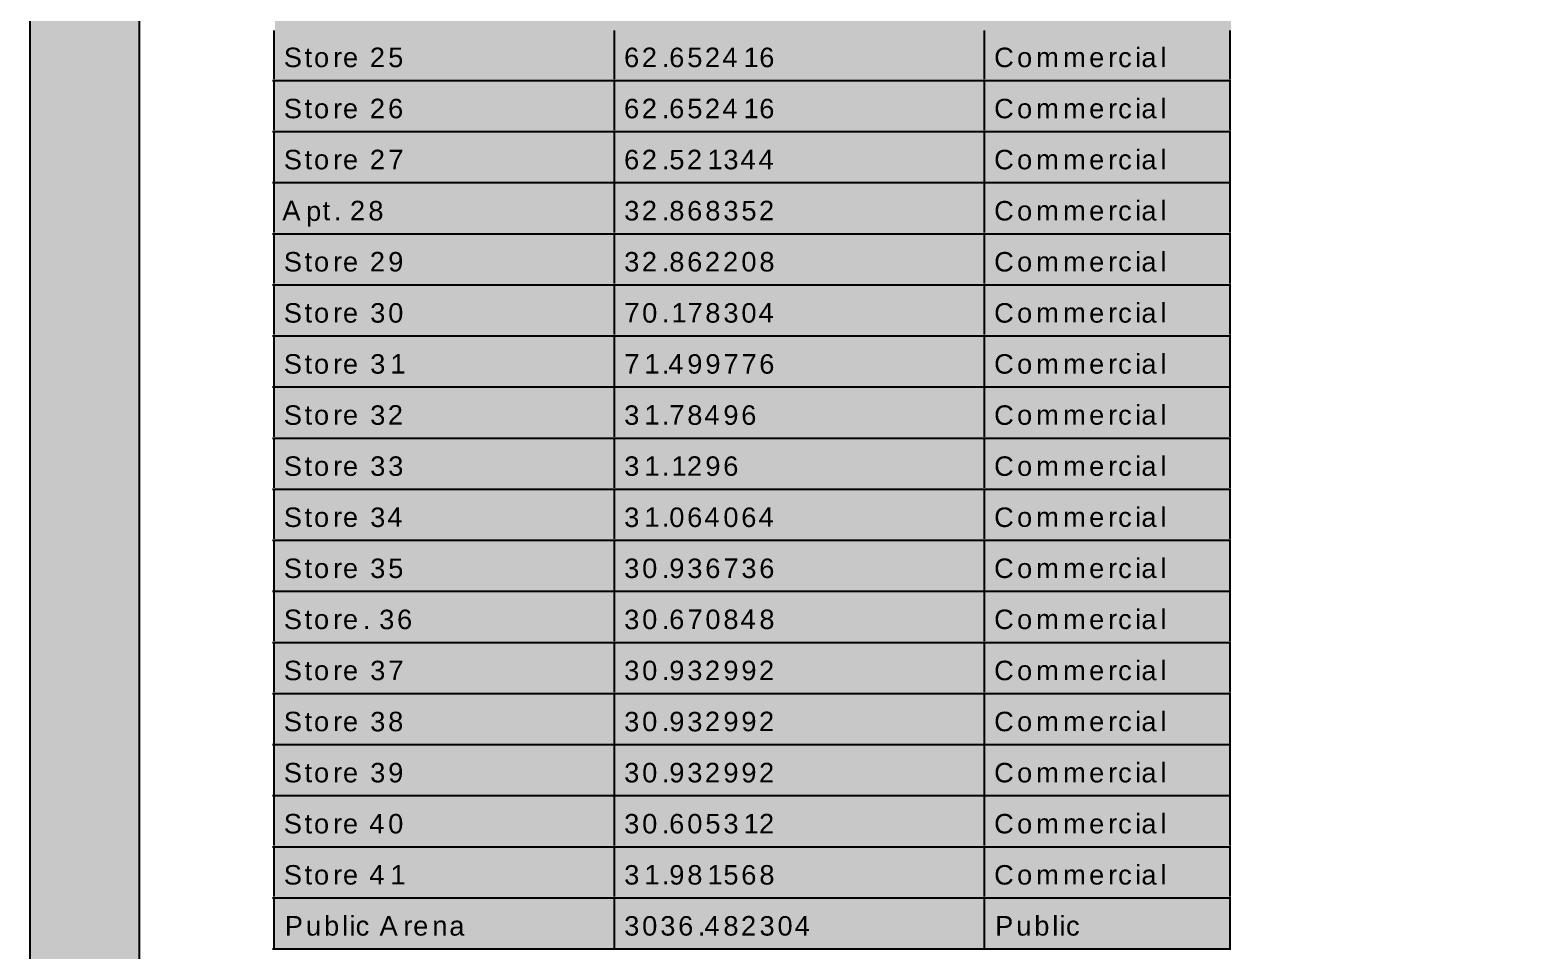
# Model space of a CAD drawing. Header units: metres. Extents: x 183920 to 185578, y 20757 to 21440.
# Drawn here: x 185131.3 to 185268, y 21270 to 21354 of the extents above; entities that cross this region are included whole.
import ezdxf

# ---------------------------------------------------------------- set-up
doc = ezdxf.new("R2010")
doc.units = ezdxf.units.M
for name, pattern in [('Light Grey Page Line', [0]), ('Page Lines', [0]), ('Style_2', [0])]:
    doc.linetypes.add(name, pattern=pattern)
for name, color, linetype, true_color in [('Imported blocks_1', 7, 'Continuous', 0xc57dd9), ('PDF_Geometry', 7, 'Continuous', 0x000000), ('PDF_Solid Fills', 7, 'Continuous', 0xffffff), ('PDF_Text', 7, 'Continuous', 0x000000), ('Zoning', 7, 'Continuous', 0x47d2e2)]:
    doc.layers.add(name, color=color, linetype=linetype, true_color=true_color)
doc.styles.add('Style_4', font='', dxfattribs={"height": 0.158194})
doc.styles.get('Style_4').set_extended_font_data('arial')

# ---------------------------------------------------------------- blocks, each defined once
blk = doc.blocks.new('A3  Title block minimal vertical')
at = {"layer": 'Imported blocks_1', "transparency": 33554483}
blk.add_hatch(color=256, dxfattribs=at).paths.add_polyline_path([(-0.20993, -0.1483), (-0.20053, -0.13906), (-0.20053, 0.13995), (0.15506, 0.13995), (0.15506, -0.13906), (-0.20053, -0.13906), (-0.20993, -0.1483), (0.20993, -0.1483), (0.20993, 0.1483), (-0.20993, 0.1483), (-0.20993, -0.1483)], flags=0)
at = {"layer": 'Imported blocks_1', "linetype": 'Page Lines'}
blk.add_lwpolyline([(-0.20993, -0.1483), (0.20993, -0.1483), (0.20993, 0.1483), (-0.20993, 0.1483), (-0.20993, -0.1483)], close=True, dxfattribs=at)
at = {"layer": 'Imported blocks_1', "linetype": 'Light Grey Page Line'}
blk.add_lwpolyline([(-0.20053, -0.13906), (0.20169, -0.13906), (0.20169, 0.13995), (-0.20053, 0.13995), (-0.20053, -0.13906)], close=True, dxfattribs=at)
blk = doc.blocks.new('Group 7')
at = {"layer": 'PDF_Solid Fills', "transparency": 33554483}
blk.add_hatch(color=256, dxfattribs=at).paths.add_polyline_path([(185585.42, 21526.961), (185593.176, 21526.961), (185593.176, 21514.468), (185585.42, 21514.468), (185585.42, 21526.961)], flags=0)
at = {"layer": 'PDF_Geometry', "linetype": 'Style_2'}
for points in [[(185585.41, 21521.928), (185585.41, 21521.533)], [(185588.173, 21521.928), (185588.173, 21521.533)], [(185591.173, 21521.928), (185591.173, 21521.533)], [(185593.167, 21521.928), (185593.167, 21521.533)], [(185585.4, 21521.523), (185593.176, 21521.523)], [(185585.41, 21521.514), (185585.41, 21521.119)], [(185588.173, 21521.514), (185588.173, 21521.119)], [(185591.173, 21521.514), (185591.173, 21521.119)], [(185593.167, 21521.514), (185593.167, 21521.119)], [(185585.4, 21521.109), (185593.176, 21521.109)], [(185585.41, 21521.099), (185585.41, 21520.704)], [(185588.173, 21521.099), (185588.173, 21520.704)], [(185591.173, 21521.099), (185591.173, 21520.704)], [(185593.167, 21521.099), (185593.167, 21520.704)], [(185585.4, 21520.694), (185593.176, 21520.694)], [(185585.41, 21520.685), (185585.41, 21520.29)], [(185588.173, 21520.685), (185588.173, 21520.29)], [(185591.173, 21520.685), (185591.173, 21520.29)], [(185593.167, 21520.685), (185593.167, 21520.29)], [(185585.4, 21520.28), (185593.176, 21520.28)], [(185585.41, 21520.27), (185585.41, 21519.875)], [(185588.173, 21520.27), (185588.173, 21519.875)], [(185591.173, 21520.27), (185591.173, 21519.875)], [(185593.167, 21520.27), (185593.167, 21519.875)], [(185585.4, 21519.866), (185593.176, 21519.866)], [(185585.41, 21519.856), (185585.41, 21519.461)], [(185588.173, 21519.856), (185588.173, 21519.461)], [(185591.173, 21519.856), (185591.173, 21519.461)], [(185593.167, 21519.856), (185593.167, 21519.461)], [(185585.4, 21519.451), (185593.176, 21519.451)], [(185585.41, 21519.441), (185585.41, 21519.046)], [(185588.173, 21519.441), (185588.173, 21519.046)], [(185591.173, 21519.441), (185591.173, 21519.046)], [(185593.167, 21519.441), (185593.167, 21519.046)], [(185585.4, 21519.037), (185593.176, 21519.037)], [(185585.41, 21519.027), (185585.41, 21518.632)], [(185588.173, 21519.027), (185588.173, 21518.632)], [(185591.173, 21519.027), (185591.173, 21518.632)], [(185593.167, 21519.027), (185593.167, 21518.632)], [(185585.4, 21518.622), (185593.176, 21518.622)], [(185585.41, 21518.612), (185585.41, 21518.217)], [(185588.173, 21518.612), (185588.173, 21518.217)], [(185591.173, 21518.612), (185591.173, 21518.217)], [(185593.167, 21518.612), (185593.167, 21518.217)], [(185585.4, 21518.208), (185593.176, 21518.208)], [(185585.41, 21518.198), (185585.41, 21517.803)], [(185588.173, 21518.198), (185588.173, 21517.803)], [(185591.173, 21518.198), (185591.173, 21517.803)], [(185593.167, 21518.198), (185593.167, 21517.803)], [(185585.4, 21517.793), (185593.176, 21517.793)], [(185585.41, 21517.783), (185585.41, 21517.389)], [(185588.173, 21517.783), (185588.173, 21517.389)], [(185591.173, 21517.783), (185591.173, 21517.389)], [(185593.167, 21517.783), (185593.167, 21517.389)], [(185585.4, 21517.379), (185593.176, 21517.379)], [(185585.41, 21517.369), (185585.41, 21516.974)], [(185588.173, 21517.369), (185588.173, 21516.974)], [(185591.173, 21517.369), (185591.173, 21516.974)], [(185593.167, 21517.369), (185593.167, 21516.974)], [(185585.4, 21516.964), (185593.176, 21516.964)], [(185585.41, 21516.954), (185585.41, 21516.56)], [(185588.173, 21516.954), (185588.173, 21516.56)], [(185591.173, 21516.954), (185591.173, 21516.56)], [(185593.167, 21516.954), (185593.167, 21516.56)], [(185585.4, 21516.55), (185593.176, 21516.55)], [(185585.41, 21516.54), (185585.41, 21516.145)], [(185588.173, 21516.54), (185588.173, 21516.145)], [(185591.173, 21516.54), (185591.173, 21516.145)], [(185593.167, 21516.54), (185593.167, 21516.145)], [(185585.4, 21516.135), (185593.176, 21516.135)], [(185585.41, 21516.125), (185585.41, 21515.731)], [(185588.173, 21516.125), (185588.173, 21515.731)], [(185591.173, 21516.125), (185591.173, 21515.731)], [(185593.167, 21516.125), (185593.167, 21515.731)], [(185585.4, 21515.721), (185593.176, 21515.721)], [(185585.41, 21515.711), (185585.41, 21515.316)], [(185588.173, 21515.711), (185588.173, 21515.316)], [(185591.173, 21515.711), (185591.173, 21515.316)], [(185593.167, 21515.711), (185593.167, 21515.316)], [(185585.4, 21515.306), (185593.176, 21515.306)], [(185585.41, 21515.296), (185585.41, 21514.902)], [(185588.173, 21515.296), (185588.173, 21514.902)], [(185591.173, 21515.296), (185591.173, 21514.902)], [(185593.167, 21515.296), (185593.167, 21514.902)], [(185585.4, 21514.892), (185593.176, 21514.892)], [(185585.41, 21514.882), (185585.41, 21514.487)], [(185588.173, 21514.882), (185588.173, 21514.487)], [(185591.173, 21514.882), (185591.173, 21514.487)], [(185593.167, 21514.882), (185593.167, 21514.487)], [(185585.4, 21514.477), (185593.176, 21514.477)]]:
    blk.add_lwpolyline(points, dxfattribs=at)
at = {"layer": 'PDF_Text', "char_height": 0.158, "attachment_point": 7, "style": 'Style_4'}
for s, insert, width in [('S', (185585.491, 21521.629), 0.18739), ('t', (185585.659, 21521.63), 0.08318), ('o', (185585.736, 21521.629), 0.15977), ('r', (185585.891, 21521.632), 0.09265), ('e', (185585.971, 21521.629), 0.15721), ('2', (185586.189, 21521.632), 0.15576), ('5', (185586.338, 21521.629), 0.15608), ('6', (185588.252, 21521.629), 0.15544), ('2', (185588.396, 21521.632), 0.15576), ('6', (185588.618, 21521.629), 0.15544), ('5', (185588.765, 21521.629), 0.15608), ('2', (185588.908, 21521.632), 0.15576), ('4', (185589.05, 21521.632), 0.16283), ('1', (185589.222, 21521.632), 0.08671), ('6', (185589.349, 21521.629), 0.15544), ('C', (185591.255, 21521.629), 0.20811), ('o', (185591.441, 21521.629), 0.15977), ('m', (185591.596, 21521.632), 0.23107), ('m', (185591.815, 21521.632), 0.23107), ('e', (185592.026, 21521.629), 0.15721), ('r', (185592.18, 21521.632), 0.09265), ('c', (185592.261, 21521.629), 0.14853), ('i', (185592.4, 21521.632), 0.0289), ('a', (185592.45, 21521.629), 0.15705), ('l', (185592.604, 21521.632), 0.0289), ('.', (185588.559, 21521.632), 0.03292), ('S', (185585.491, 21521.214), 0.18739), ('t', (185585.659, 21521.216), 0.08318), ('2', (185586.189, 21521.217), 0.15576), ('6', (185586.337, 21521.214), 0.15544), ('6', (185588.252, 21521.214), 0.15544), ('2', (185588.396, 21521.217), 0.15576), ('6', (185588.618, 21521.214), 0.15544), ('5', (185588.765, 21521.214), 0.15608), ('2', (185588.908, 21521.217), 0.15576), ('4', (185589.05, 21521.217), 0.16283), ('1', (185589.222, 21521.217), 0.08671), ('6', (185589.349, 21521.214), 0.15544), ('C', (185591.255, 21521.214), 0.20811), ('i', (185592.4, 21521.217), 0.0289), ('l', (185592.604, 21521.217), 0.0289), ('o', (185585.736, 21521.214), 0.15977), ('r', (185585.891, 21521.217), 0.09265), ('e', (185585.971, 21521.214), 0.15721), ('.', (185588.559, 21521.217), 0.03292), ('o', (185591.441, 21521.214), 0.15977), ('m', (185591.596, 21521.217), 0.23107), ('m', (185591.815, 21521.217), 0.23107), ('e', (185592.026, 21521.214), 0.15721), ('r', (185592.18, 21521.217), 0.09265), ('c', (185592.261, 21521.214), 0.14853), ('a', (185592.45, 21521.214), 0.15705), ('S', (185585.491, 21520.8), 0.18739), ('t', (185585.659, 21520.801), 0.08318), ('o', (185585.736, 21520.8), 0.15977), ('r', (185585.891, 21520.803), 0.09265), ('e', (185585.971, 21520.8), 0.15721), ('2', (185586.189, 21520.803), 0.15576), ('7', (185586.34, 21520.803), 0.15239), ('6', (185588.252, 21520.8), 0.15544), ('2', (185588.396, 21520.803), 0.15576), ('5', (185588.619, 21520.8), 0.15608), ('2', (185588.762, 21520.803), 0.15576), ('1', (185588.929, 21520.803), 0.08671), ('3', (185589.058, 21520.8), 0.15415), ('4', (185589.197, 21520.803), 0.16283), ('4', (185589.343, 21520.803), 0.16283), ('C', (185591.255, 21520.8), 0.20811), ('o', (185591.441, 21520.8), 0.15977), ('m', (185591.596, 21520.803), 0.23107), ('m', (185591.815, 21520.803), 0.23107), ('e', (185592.026, 21520.8), 0.15721), ('r', (185592.18, 21520.803), 0.09265), ('c', (185592.261, 21520.8), 0.14853), ('i', (185592.4, 21520.803), 0.0289), ('a', (185592.45, 21520.8), 0.15705), ('l', (185592.604, 21520.803), 0.0289), ('.', (185588.559, 21520.803), 0.03292), ('A', (185585.479, 21520.389), 0.22031), ('p', (185585.672, 21520.336), 0.14805), ('t', (185585.806, 21520.387), 0.08318), ('2', (185586.028, 21520.389), 0.15576), ('8', (185586.177, 21520.385), 0.15512), ('3', (185588.253, 21520.385), 0.15415), ('2', (185588.396, 21520.389), 0.15576), ('8', (185588.619, 21520.385), 0.15512), ('6', (185588.764, 21520.385), 0.15544), ('8', (185588.911, 21520.385), 0.15512), ('3', (185589.058, 21520.385), 0.15415), ('5', (185589.204, 21520.385), 0.15608), ('2', (185589.347, 21520.389), 0.15576), ('C', (185591.255, 21520.385), 0.20811), ('o', (185591.441, 21520.385), 0.15977), ('m', (185591.596, 21520.389), 0.23107), ('m', (185591.815, 21520.389), 0.23107), ('e', (185592.026, 21520.385), 0.15721), ('r', (185592.18, 21520.389), 0.09265), ('c', (185592.261, 21520.385), 0.14853), ('i', (185592.4, 21520.389), 0.0289), ('a', (185592.45, 21520.385), 0.15705), ('l', (185592.604, 21520.389), 0.0289), ('.', (185585.898, 21520.389), 0.03292), ('.', (185588.559, 21520.389), 0.03292), ('S', (185585.491, 21519.971), 0.18739), ('2', (185586.189, 21519.974), 0.15576), ('9', (185586.338, 21519.971), 0.1548), ('3', (185588.253, 21519.971), 0.15415), ('2', (185588.396, 21519.974), 0.15576), ('8', (185588.619, 21519.971), 0.15512), ('6', (185588.764, 21519.971), 0.15544), ('2', (185588.908, 21519.974), 0.15576), ('2', (185589.055, 21519.974), 0.15576), ('0', (185589.204, 21519.971), 0.15351), ('8', (185589.35, 21519.971), 0.15512), ('C', (185591.255, 21519.971), 0.20811), ('i', (185592.4, 21519.974), 0.0289), ('l', (185592.604, 21519.974), 0.0289), ('t', (185585.659, 21519.972), 0.08318), ('o', (185585.736, 21519.971), 0.15977), ('r', (185585.891, 21519.974), 0.09265), ('e', (185585.971, 21519.971), 0.15721), ('o', (185591.441, 21519.971), 0.15977), ('m', (185591.596, 21519.974), 0.23107), ('m', (185591.815, 21519.974), 0.23107), ('e', (185592.026, 21519.971), 0.15721), ('r', (185592.18, 21519.974), 0.09265), ('c', (185592.261, 21519.971), 0.14853), ('a', (185592.45, 21519.971), 0.15705), ('.', (185588.559, 21519.974), 0.03292), ('S', (185585.491, 21519.556), 0.18739), ('t', (185585.659, 21519.558), 0.08318), ('o', (185585.736, 21519.556), 0.15977), ('r', (185585.891, 21519.56), 0.09265), ('e', (185585.971, 21519.556), 0.15721), ('3', (185586.192, 21519.556), 0.15415), ('0', (185586.338, 21519.556), 0.15351), ('7', (185588.255, 21519.56), 0.15239), ('0', (185588.399, 21519.556), 0.15351), ('1', (185588.637, 21519.56), 0.08671), ('7', (185588.767, 21519.56), 0.15239), ('8', (185588.911, 21519.556), 0.15512), ('3', (185589.058, 21519.556), 0.15415), ('0', (185589.204, 21519.556), 0.15351), ('4', (185589.343, 21519.56), 0.16283), ('C', (185591.255, 21519.556), 0.20811), ('o', (185591.441, 21519.556), 0.15977), ('m', (185591.596, 21519.56), 0.23107), ('m', (185591.815, 21519.56), 0.23107), ('e', (185592.026, 21519.556), 0.15721), ('r', (185592.18, 21519.56), 0.09265), ('c', (185592.261, 21519.556), 0.14853), ('i', (185592.4, 21519.56), 0.0289), ('a', (185592.45, 21519.556), 0.15705), ('l', (185592.604, 21519.56), 0.0289), ('.', (185588.559, 21519.56), 0.03292), ('S', (185585.491, 21519.142), 0.18739), ('t', (185585.659, 21519.143), 0.08318), ('3', (185586.192, 21519.142), 0.15415), ('1', (185586.356, 21519.145), 0.08671), ('7', (185588.255, 21519.145), 0.15239), ('1', (185588.417, 21519.145), 0.08671), ('4', (185588.611, 21519.145), 0.16283), ('9', (185588.765, 21519.142), 0.1548), ('9', (185588.912, 21519.142), 0.1548), ('7', (185589.059, 21519.145), 0.15239), ('7', (185589.206, 21519.145), 0.15239), ('6', (185589.349, 21519.142), 0.15544), ('C', (185591.255, 21519.142), 0.20811), ('i', (185592.4, 21519.145), 0.0289), ('l', (185592.604, 21519.145), 0.0289), ('o', (185585.736, 21519.142), 0.15977), ('r', (185585.891, 21519.145), 0.09265), ('e', (185585.971, 21519.142), 0.15721), ('.', (185588.559, 21519.145), 0.03292), ('o', (185591.441, 21519.142), 0.15977), ('m', (185591.596, 21519.145), 0.23107), ('m', (185591.815, 21519.145), 0.23107), ('e', (185592.026, 21519.142), 0.15721), ('r', (185592.18, 21519.145), 0.09265), ('c', (185592.261, 21519.142), 0.14853), ('a', (185592.45, 21519.142), 0.15705), ('S', (185585.491, 21518.727), 0.18739), ('t', (185585.659, 21518.729), 0.08318), ('o', (185585.736, 21518.728), 0.15977), ('r', (185585.891, 21518.731), 0.09265), ('e', (185585.971, 21518.728), 0.15721), ('3', (185586.192, 21518.727), 0.15415), ('2', (185586.335, 21518.731), 0.15576), ('3', (185588.253, 21518.727), 0.15415), ('1', (185588.417, 21518.731), 0.08671), ('7', (185588.62, 21518.731), 0.15239), ('8', (185588.765, 21518.727), 0.15512), ('4', (185588.904, 21518.731), 0.16283), ('9', (185589.058, 21518.727), 0.1548), ('6', (185589.203, 21518.727), 0.15544), ('C', (185591.255, 21518.727), 0.20811), ('o', (185591.441, 21518.728), 0.15977), ('m', (185591.596, 21518.731), 0.23107), ('m', (185591.815, 21518.731), 0.23107), ('e', (185592.026, 21518.728), 0.15721), ('r', (185592.18, 21518.731), 0.09265), ('c', (185592.261, 21518.728), 0.14853), ('i', (185592.4, 21518.731), 0.0289), ('a', (185592.45, 21518.728), 0.15705), ('l', (185592.604, 21518.731), 0.0289), ('.', (185588.559, 21518.731), 0.03292), ('S', (185585.491, 21518.313), 0.18739), ('t', (185585.659, 21518.314), 0.08318), ('o', (185585.736, 21518.313), 0.15977), ('r', (185585.891, 21518.316), 0.09265), ('e', (185585.971, 21518.313), 0.15721), ('3', (185586.192, 21518.313), 0.15415), ('3', (185586.338, 21518.313), 0.15415), ('3', (185588.253, 21518.313), 0.15415), ('1', (185588.417, 21518.316), 0.08671), ('1', (185588.637, 21518.316), 0.08671), ('2', (185588.762, 21518.316), 0.15576), ('9', (185588.912, 21518.313), 0.1548), ('6', (185589.057, 21518.313), 0.15544), ('C', (185591.255, 21518.313), 0.20811), ('o', (185591.441, 21518.313), 0.15977), ('m', (185591.596, 21518.316), 0.23107), ('m', (185591.815, 21518.316), 0.23107), ('e', (185592.026, 21518.313), 0.15721), ('r', (185592.18, 21518.316), 0.09265), ('c', (185592.261, 21518.313), 0.14853), ('i', (185592.4, 21518.316), 0.0289), ('a', (185592.45, 21518.313), 0.15705), ('l', (185592.604, 21518.316), 0.0289), ('.', (185588.559, 21518.316), 0.03292), ('S', (185585.491, 21517.898), 0.18739), ('t', (185585.659, 21517.9), 0.08318), ('o', (185585.736, 21517.899), 0.15977), ('r', (185585.891, 21517.902), 0.09265), ('e', (185585.971, 21517.899), 0.15721), ('3', (185586.192, 21517.898), 0.15415), ('4', (185586.331, 21517.902), 0.16283), ('3', (185588.253, 21517.898), 0.15415), ('1', (185588.417, 21517.902), 0.08671), ('0', (185588.619, 21517.898), 0.15351), ('6', (185588.764, 21517.898), 0.15544), ('4', (185588.904, 21517.902), 0.16283), ('0', (185589.058, 21517.898), 0.15351), ('6', (185589.203, 21517.898), 0.15544), ('4', (185589.343, 21517.902), 0.16283), ('C', (185591.255, 21517.898), 0.20811), ('o', (185591.441, 21517.899), 0.15977), ('m', (185591.596, 21517.902), 0.23107), ('m', (185591.815, 21517.902), 0.23107), ('e', (185592.026, 21517.899), 0.15721), ('r', (185592.18, 21517.902), 0.09265), ('c', (185592.261, 21517.899), 0.14853), ('i', (185592.4, 21517.902), 0.0289), ('a', (185592.45, 21517.899), 0.15705), ('l', (185592.604, 21517.902), 0.0289), ('.', (185588.559, 21517.902), 0.03292), ('S', (185585.491, 21517.484), 0.18739), ('t', (185585.659, 21517.485), 0.08318), ('o', (185585.736, 21517.484), 0.15977), ('r', (185585.891, 21517.487), 0.09265), ('e', (185585.971, 21517.484), 0.15721), ('3', (185586.192, 21517.484), 0.15415), ('5', (185586.338, 21517.484), 0.15608), ('3', (185588.253, 21517.484), 0.15415), ('0', (185588.399, 21517.484), 0.15351), ('9', (185588.619, 21517.484), 0.1548), ('3', (185588.765, 21517.484), 0.15415), ('6', (185588.911, 21517.484), 0.15544), ('7', (185589.059, 21517.487), 0.15239), ('3', (185589.204, 21517.484), 0.15415), ('6', (185589.349, 21517.484), 0.15544), ('C', (185591.255, 21517.484), 0.20811), ('o', (185591.441, 21517.484), 0.15977), ('m', (185591.596, 21517.487), 0.23107), ('m', (185591.815, 21517.487), 0.23107), ('e', (185592.026, 21517.484), 0.15721), ('r', (185592.18, 21517.487), 0.09265), ('c', (185592.261, 21517.484), 0.14853), ('i', (185592.4, 21517.487), 0.0289), ('a', (185592.45, 21517.484), 0.15705), ('l', (185592.604, 21517.487), 0.0289), ('.', (185588.559, 21517.487), 0.03292), ('S', (185585.491, 21517.07), 0.18739), ('3', (185586.265, 21517.069), 0.15415), ('6', (185586.41, 21517.07), 0.15544), ('3', (185588.253, 21517.069), 0.15415), ('0', (185588.399, 21517.07), 0.15351), ('6', (185588.618, 21517.07), 0.15544), ('7', (185588.767, 21517.073), 0.15239), ('0', (185588.912, 21517.07), 0.15351), ('8', (185589.058, 21517.07), 0.15512), ('4', (185589.197, 21517.073), 0.16283), ('8', (185589.35, 21517.07), 0.15512), ('C', (185591.255, 21517.07), 0.20811), ('i', (185592.4, 21517.073), 0.0289), ('l', (185592.604, 21517.073), 0.0289), ('t', (185585.659, 21517.071), 0.08318), ('o', (185585.736, 21517.07), 0.15977), ('r', (185585.891, 21517.073), 0.09265), ('e', (185585.971, 21517.07), 0.15721), ('o', (185591.441, 21517.07), 0.15977), ('m', (185591.596, 21517.073), 0.23107), ('m', (185591.815, 21517.073), 0.23107), ('e', (185592.026, 21517.07), 0.15721), ('r', (185592.18, 21517.073), 0.09265), ('c', (185592.261, 21517.07), 0.14853), ('a', (185592.45, 21517.07), 0.15705), ('.', (185586.132, 21517.073), 0.03292), ('.', (185588.559, 21517.073), 0.03292), ('S', (185585.491, 21516.655), 0.18739), ('t', (185585.659, 21516.656), 0.08318), ('o', (185585.736, 21516.655), 0.15977), ('r', (185585.891, 21516.658), 0.09265), ('e', (185585.971, 21516.655), 0.15721), ('3', (185586.192, 21516.655), 0.15415), ('7', (185586.34, 21516.658), 0.15239), ('3', (185588.253, 21516.655), 0.15415), ('0', (185588.399, 21516.655), 0.15351), ('9', (185588.619, 21516.655), 0.1548), ('3', (185588.765, 21516.655), 0.15415), ('2', (185588.908, 21516.658), 0.15576), ('9', (185589.058, 21516.655), 0.1548), ('9', (185589.204, 21516.655), 0.1548), ('2', (185589.347, 21516.658), 0.15576), ('C', (185591.255, 21516.655), 0.20811), ('o', (185591.441, 21516.655), 0.15977), ('m', (185591.596, 21516.658), 0.23107), ('m', (185591.815, 21516.658), 0.23107), ('e', (185592.026, 21516.655), 0.15721), ('r', (185592.18, 21516.658), 0.09265), ('c', (185592.261, 21516.655), 0.14853), ('i', (185592.4, 21516.658), 0.0289), ('a', (185592.45, 21516.655), 0.15705), ('l', (185592.604, 21516.658), 0.0289), ('.', (185588.559, 21516.658), 0.03292), ('S', (185585.491, 21516.241), 0.18739), ('t', (185585.659, 21516.242), 0.08318), ('3', (185586.192, 21516.24), 0.15415), ('8', (185586.338, 21516.241), 0.15512), ('3', (185588.253, 21516.24), 0.15415), ('0', (185588.399, 21516.241), 0.15351), ('9', (185588.619, 21516.241), 0.1548), ('3', (185588.765, 21516.24), 0.15415), ('2', (185588.908, 21516.244), 0.15576), ('9', (185589.058, 21516.241), 0.1548), ('9', (185589.204, 21516.241), 0.1548), ('2', (185589.347, 21516.244), 0.15576), ('C', (185591.255, 21516.241), 0.20811), ('i', (185592.4, 21516.244), 0.0289), ('l', (185592.604, 21516.244), 0.0289), ('o', (185585.736, 21516.241), 0.15977), ('r', (185585.891, 21516.244), 0.09265), ('e', (185585.971, 21516.241), 0.15721), ('.', (185588.559, 21516.244), 0.03292), ('o', (185591.441, 21516.241), 0.15977), ('m', (185591.596, 21516.244), 0.23107), ('m', (185591.815, 21516.244), 0.23107), ('e', (185592.026, 21516.241), 0.15721), ('r', (185592.18, 21516.244), 0.09265), ('c', (185592.261, 21516.241), 0.14853), ('a', (185592.45, 21516.241), 0.15705), ('S', (185585.491, 21515.826), 0.18739), ('t', (185585.659, 21515.828), 0.08318), ('o', (185585.736, 21515.826), 0.15977), ('r', (185585.891, 21515.829), 0.09265), ('e', (185585.971, 21515.826), 0.15721), ('3', (185586.192, 21515.826), 0.15415), ('9', (185586.338, 21515.826), 0.1548), ('3', (185588.253, 21515.826), 0.15415), ('0', (185588.399, 21515.826), 0.15351), ('9', (185588.619, 21515.826), 0.1548), ('3', (185588.765, 21515.826), 0.15415), ('2', (185588.908, 21515.829), 0.15576), ('9', (185589.058, 21515.826), 0.1548), ('9', (185589.204, 21515.826), 0.1548), ('2', (185589.347, 21515.829), 0.15576), ('C', (185591.255, 21515.826), 0.20811), ('o', (185591.441, 21515.826), 0.15977), ('m', (185591.596, 21515.829), 0.23107), ('m', (185591.815, 21515.829), 0.23107), ('e', (185592.026, 21515.826), 0.15721), ('r', (185592.18, 21515.829), 0.09265), ('c', (185592.261, 21515.826), 0.14853), ('i', (185592.4, 21515.829), 0.0289), ('a', (185592.45, 21515.826), 0.15705), ('l', (185592.604, 21515.829), 0.0289), ('.', (185588.559, 21515.829), 0.03292), ('S', (185585.491, 21515.412), 0.18739), ('t', (185585.659, 21515.413), 0.08318), ('o', (185585.736, 21515.412), 0.15977), ('r', (185585.891, 21515.415), 0.09265), ('e', (185585.971, 21515.412), 0.15721), ('4', (185586.184, 21515.415), 0.16283), ('0', (185586.338, 21515.412), 0.15351), ('3', (185588.253, 21515.412), 0.15415), ('0', (185588.399, 21515.412), 0.15351), ('6', (185588.618, 21515.412), 0.15544), ('0', (185588.765, 21515.412), 0.15351), ('5', (185588.912, 21515.412), 0.15608), ('3', (185589.058, 21515.412), 0.15415), ('1', (185589.222, 21515.415), 0.08671), ('2', (185589.347, 21515.415), 0.15576), ('C', (185591.255, 21515.412), 0.20811), ('o', (185591.441, 21515.412), 0.15977), ('m', (185591.596, 21515.415), 0.23107), ('m', (185591.815, 21515.415), 0.23107), ('e', (185592.026, 21515.412), 0.15721), ('r', (185592.18, 21515.415), 0.09265), ('c', (185592.261, 21515.412), 0.14853), ('i', (185592.4, 21515.415), 0.0289), ('a', (185592.45, 21515.412), 0.15705), ('l', (185592.604, 21515.415), 0.0289), ('.', (185588.559, 21515.415), 0.03292), ('S', (185585.491, 21514.997), 0.18739), ('3', (185588.253, 21514.997), 0.15415), ('9', (185588.619, 21514.997), 0.1548), ('8', (185588.765, 21514.997), 0.15512), ('6', (185589.203, 21514.997), 0.15544), ('8', (185589.35, 21514.997), 0.15512), ('C', (185591.255, 21514.997), 0.20811), ('i', (185592.4, 21515), 0.0289), ('l', (185592.604, 21515), 0.0289), ('t', (185585.659, 21514.999), 0.08318), ('o', (185585.736, 21514.997), 0.15977), ('r', (185585.891, 21515), 0.09265), ('e', (185585.971, 21514.997), 0.15721), ('4', (185586.184, 21515), 0.16283), ('1', (185586.356, 21515), 0.08671), ('1', (185588.417, 21515), 0.08671), ('1', (185588.929, 21515), 0.08671), ('5', (185589.058, 21514.997), 0.15608), ('o', (185591.441, 21514.997), 0.15977), ('m', (185591.596, 21515), 0.23107), ('m', (185591.815, 21515), 0.23107), ('e', (185592.026, 21514.997), 0.15721), ('r', (185592.18, 21515), 0.09265), ('c', (185592.261, 21514.997), 0.14853), ('a', (185592.45, 21514.997), 0.15705), ('.', (185588.559, 21515), 0.03292), ('P', (185585.499, 21514.586), 0.17969), ('u', (185585.671, 21514.583), 0.13826), ('b', (185585.818, 21514.583), 0.14789), ('l', (185585.964, 21514.586), 0.0289), ('i', (185586.023, 21514.586), 0.0289), ('c', (185586.074, 21514.583), 0.14853), ('A', (185586.268, 21514.586), 0.22031), ('r', (185586.461, 21514.586), 0.09265), ('e', (185586.541, 21514.583), 0.15721), ('n', (185586.696, 21514.586), 0.13858), ('a', (185586.834, 21514.583), 0.15705), ('3', (185588.253, 21514.583), 0.15415), ('0', (185588.399, 21514.583), 0.15351), ('3', (185588.546, 21514.583), 0.15415), ('6', (185588.691, 21514.583), 0.15544), ('4', (185588.904, 21514.586), 0.16283), ('8', (185589.058, 21514.583), 0.15512), ('2', (185589.201, 21514.586), 0.15576), ('3', (185589.351, 21514.583), 0.15415), ('0', (185589.497, 21514.583), 0.15351), ('4', (185589.636, 21514.586), 0.16283), ('P', (185591.263, 21514.586), 0.17969), ('u', (185591.435, 21514.583), 0.13826), ('b', (185591.581, 21514.583), 0.14789), ('l', (185591.727, 21514.586), 0.0289), ('i', (185591.786, 21514.586), 0.0289), ('c', (185591.838, 21514.583), 0.14853), ('.', (185588.851, 21514.586), 0.03292)]:
    blk.add_mtext(s, dxfattribs=dict(at, insert=insert, width=width))

msp = doc.modelspace()

# ---------------------------------------------------------------- block references
at = {"layer": 'PDF_Text', "xscale": 11.26270600002124, "yscale": 11.26270600002124}
msp.add_blockref('Group 7', (-1905040.29, -221041.17), dxfattribs=at)
at = {"layer": 'Zoning', "xscale": 1062.975773071686, "yscale": 1062.975773071686}
msp.add_blockref('A3  Title block minimal vertical', (185354.48, 21276.83), dxfattribs=at)

doc.saveas('drawing.dxf')
